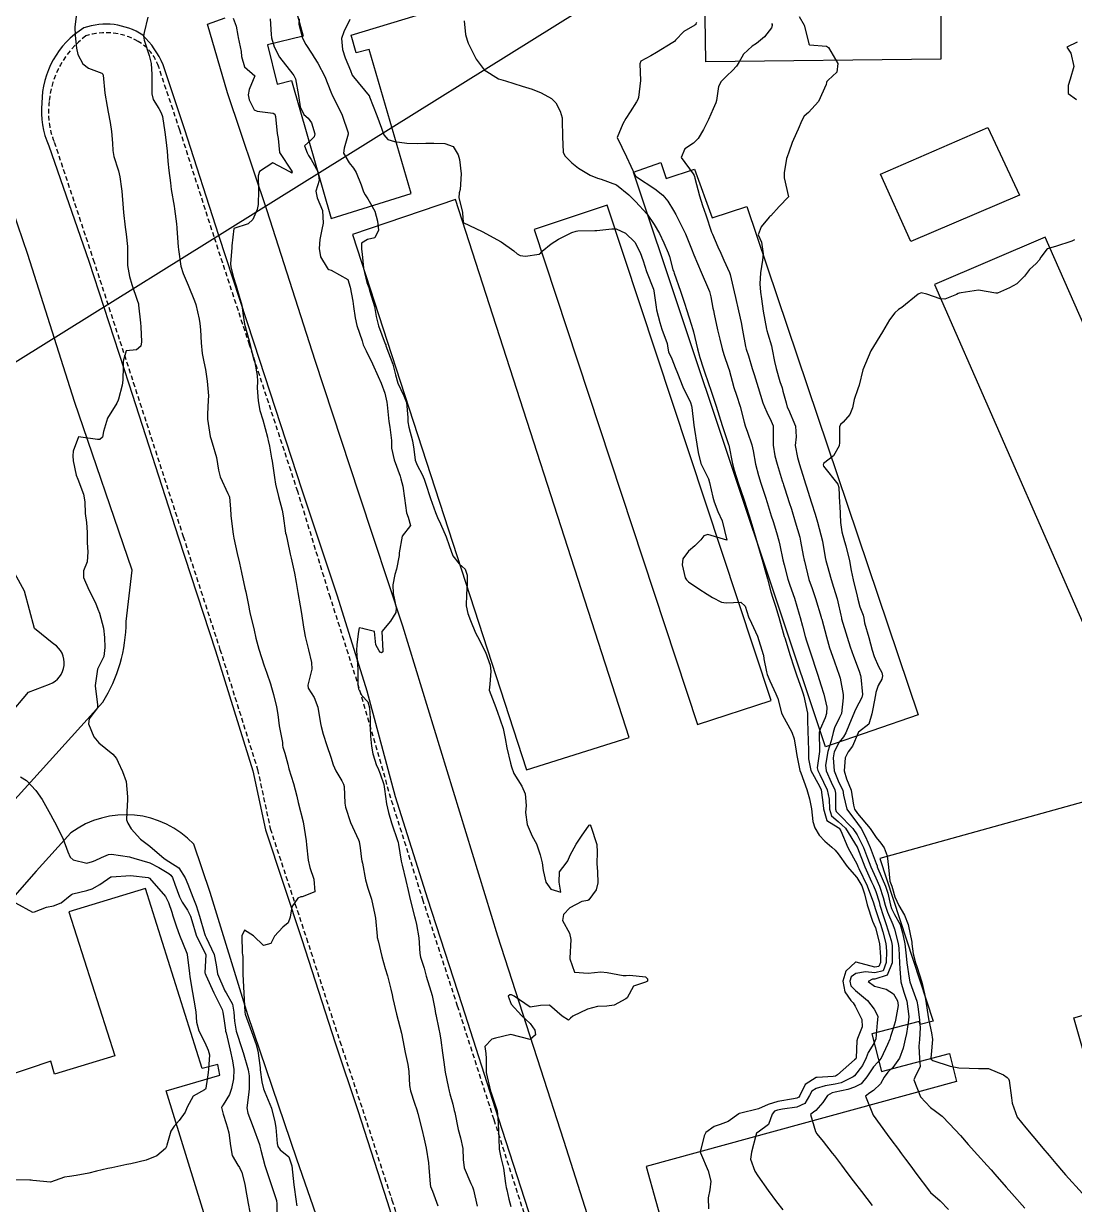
# Model space of a CAD drawing. Header units: metres. Extents: x 292545 to 299085, y 7450245 to 7463078.
# Drawn here: x 296858.9 to 296968.9, y 7452600.8 to 7452724.4 of the extents above; entities that cross this region are included whole.
import ezdxf

# ---------------------------------------------------------------- set-up
doc = ezdxf.new("R2010")
doc.units = ezdxf.units.M
doc.linetypes.add('CONTINUO', pattern=[0])
doc.linetypes.add('DASHED', pattern=[0.75, 0.5, -0.25])
for name, color, linetype in [('Canteiro', 45, 'DASHED'), ('Curvas de Nivel 1m', 11, 'Continuous'), ('Curvas de Nivel 5m', 15, 'Continuous'), ('Edificações', 30, 'Continuous'), ('TEXTO', 45, 'Continuous'), ('Vias Primárias', 230, 'Continuous')]:
    doc.layers.add(name, color=color, linetype=linetype)

msp = doc.modelspace()

# ---------------------------------------------------------------- linework, layer by layer
at = {"layer": 'Canteiro'}
msp.add_lwpolyline([(296912.43, 7452596.36), (296908.13, 7452609.71), (296904.32, 7452621.58), (296900.72, 7452632.62), (296897.34, 7452643.34), (296894.03, 7452654.86), (296891, 7452664.34), (296887.59, 7452675.44), (296882.54, 7452690.8), (296878.84, 7452702.08), (296875.25, 7452713.26), (296873.01, 7452719.94, 0.181468), (296870.88, 7452722.55, 0.21671), (296865.42, 7452723.11, 0.214616), (296861.58, 7452716.25, 0.134902), (296862.11, 7452712.01), (296866.19, 7452699.72), (296870.38, 7452686.86), (296875.6, 7452670.75), (296879.45, 7452658.92), (296883.39, 7452646.35), (296884.71, 7452640.17), (296888.5, 7452628.7), (296891.99, 7452617.91), (296894.35, 7452610.83), (296897.44, 7452601.3), (296900.98, 7452590)], format="xyb", dxfattribs=at)
at = {"layer": 'Curvas de Nivel 1m', "flags": 128}
for points, elevation in [([(296864.4, 7452725.17), (296864.26, 7452724.05), (296864.3, 7452723.17), (296864.45, 7452721.83), (296864.56, 7452721.17), (296865.09, 7452720.2), (296865.68, 7452719.75), (296867.08, 7452719.23), (296867.18, 7452719.13), (296867.21, 7452719), (296867.4, 7452717.13), (296867.64, 7452715.73), (296867.75, 7452715.13), (296867.95, 7452714.05), (296868.11, 7452713.12), (296868.21, 7452711.9), (296868.24, 7452711.12), (296868.34, 7452710.49), (296868.8, 7452709.11), (296868.84, 7452708.99), (296868.96, 7452708.36), (296869.15, 7452707.11), (296869.18, 7452706.87), (296869.32, 7452705.11), (296869.37, 7452704.65), (296869.52, 7452703.1), (296869.62, 7452702.37), (296869.76, 7452701.1), (296869.76, 7452700.19), (296869.77, 7452699.1), (296869.98, 7452697.95), (296870.23, 7452697.1), (296870.8, 7452695.45), (296870.91, 7452695.09), (296870.94, 7452694.94), (296871.14, 7452693.09), (296871.16, 7452692.69), (296871.24, 7452691.09), (296871.17, 7452690.65), (296870.73, 7452690.27), (296869.65, 7452690.18), (296869.32, 7452689.1), (296869.31, 7452688.51), (296869.28, 7452687.1), (296869.21, 7452686.59), (296868.82, 7452685.11), (296868.8, 7452684.99), (296868.67, 7452684.69), (296867.68, 7452683.12), (296867.25, 7452681.74), (296867.15, 7452681.13), (296866.87, 7452680.89), (296866.63, 7452680.87), (296864.63, 7452681.16), (296864.1, 7452679.68), (296864.06, 7452679.17), (296864.1, 7452678.67), (296864.4, 7452677.16), (296864.58, 7452676.74), (296865.18, 7452675.15), (296865.32, 7452674.38), (296865.36, 7452673.15), (296865.49, 7452672.19), (296865.56, 7452671.15), (296865.56, 7452670.09), (296865.61, 7452669.15), (296865.54, 7452668.09), (296865.17, 7452667.15), (296865.17, 7452666.44), (296865.73, 7452665.15), (296866.42, 7452663.79), (296866.68, 7452663.14), (296866.83, 7452662.71), (296867.25, 7452661.13), (296867.35, 7452660.16), (296867.41, 7452659.13), (296867.3, 7452658.18), (296866.76, 7452657.14), (296866.64, 7452656.84), (296866.39, 7452655.14), (296866.39, 7452655.07), (296866.65, 7452653.14), (296866.63, 7452652.8), (296866.29, 7452652.36), (296865.75, 7452651.67), (296865.7, 7452651.15), (296866.26, 7452649.76), (296866.76, 7452649.13), (296868.23, 7452647.96), (296868.62, 7452647.51), (296868.81, 7452647.11), (296869.26, 7452646.16), (296869.64, 7452645.1), (296869.78, 7452643.5), (296869.76, 7452643.1), (296869.74, 7452642.67), (296869.68, 7452641.1), (296869.79, 7452640.74), (296870.14, 7452640.16), (296871.14, 7452639.08), (296872.12, 7452638.34), (296873.61, 7452637.05), (296874.1, 7452636.74), (296875.14, 7452636.08), (296875.8, 7452635.02), (296876.07, 7452634.34), (296876.62, 7452633.01), (296876.95, 7452632.11), (296877.32, 7452631.01), (296877.84, 7452629.18), (296877.9, 7452629), (296878.01, 7452628.76), (296878.85, 7452626.99), (296879.05, 7452625.91), (296879.2, 7452624.99), (296879.94, 7452623.21), (296880.08, 7452622.98), (296880.75, 7452621.79), (296880.9, 7452620.97), (296880.96, 7452620.02), (296881.15, 7452618.96), (296881.77, 7452617.04), (296881.8, 7452616.95), (296881.81, 7452616.9), (296881.86, 7452616.75), (296882.4, 7452614.94), (296882.49, 7452614.29), (296882.49, 7452612.94), (296882.45, 7452612.31), (296882.27, 7452610.95), (296882.35, 7452610.38), (296882.93, 7452608.94), (296883.58, 7452607.1), (296883.63, 7452606.93), (296883.74, 7452606.52), (296884.15, 7452604.93), (296884.34, 7452604.3), (296884.8, 7452602.92), (296885.35, 7452601.24), (296885.41, 7452600.91), (296885.41, 7452599.16)], 702), ([(296871.9, 7452725.08), (296871.51, 7452723.46), (296871.46, 7452723.09), (296871.53, 7452722.68), (296872.05, 7452721.08), (296872.26, 7452720.24), (296872.33, 7452719.07), (296872.32, 7452718.32), (296872.33, 7452717.07), (296872.45, 7452716.47), (296873.04, 7452715.51), (296873.3, 7452715.06), (296873.42, 7452714.67), (296873.68, 7452713.05), (296873.79, 7452712.26), (296873.92, 7452711.05), (296874.01, 7452710.01), (296874.11, 7452709.05), (296874.26, 7452707.73), (296874.35, 7452707.05), (296874.67, 7452705.29), (296874.7, 7452705.04), (296874.9, 7452703.44), (296874.95, 7452703.04), (296874.95, 7452702.98), (296875.09, 7452701.04), (296875.12, 7452700.78), (296875.37, 7452699.03), (296875.61, 7452698.25), (296876.13, 7452697.03), (296876.8, 7452695.4), (296876.92, 7452695.02), (296877.26, 7452693.49), (296877.35, 7452693.01), (296877.41, 7452692.36), (296877.48, 7452691.01), (296877.59, 7452689.87), (296877.76, 7452689), (296877.92, 7452688.21), (296878.12, 7452687), (296878.24, 7452685.44), (296878.23, 7452685), (296878.13, 7452683.53), (296878.16, 7452683), (296878.44, 7452681.2), (296878.49, 7452681), (296878.63, 7452680.55), (296879.07, 7452678.99), (296879.29, 7452677.69), (296879.47, 7452676.99), (296880.28, 7452675.25), (296880.4, 7452674.97), (296880.43, 7452674.85), (296880.54, 7452673.62), (296880.59, 7452672.97), (296880.6, 7452672.9), (296880.83, 7452670.97), (296880.9, 7452670.58), (296881.25, 7452668.96), (296881.49, 7452667.94), (296881.7, 7452666.96), (296882.05, 7452665.34), (296882.14, 7452664.95), (296882.42, 7452663.55), (296882.54, 7452662.95), (296882.58, 7452662.78), (296883.02, 7452660.94), (296883.21, 7452660.11), (296883.51, 7452658.94), (296884.08, 7452657.2), (296884.17, 7452656.93), (296884.34, 7452656.43), (296884.73, 7452655.32), (296884.84, 7452654.92), (296885.04, 7452654.19), (296885.37, 7452652.91), (296885.49, 7452652.12), (296885.66, 7452650.91), (296885.98, 7452649.17), (296886, 7452648.9), (296886.03, 7452648.69), (296886.23, 7452648.07), (296886.54, 7452646.9), (296886.67, 7452646.44), (296887.15, 7452644.89), (296887.49, 7452643.58), (296887.64, 7452642.89), (296888.15, 7452640.88), (296888.47, 7452638.88), (296888.51, 7452638.48), (296888.67, 7452636.87), (296888.86, 7452636.11), (296889.28, 7452634.87), (296889.37, 7452633.56), (296888.06, 7452633.04), (296887.9, 7452633.04), (296887.58, 7452632.88), (296886.96, 7452631.97), (296886.78, 7452630.89), (296886.6, 7452630.32), (296886.02, 7452629.85), (296885.17, 7452628.91), (296884.77, 7452628.15), (296884, 7452627.93), (296882.96, 7452628.94), (296882.02, 7452629.55), (296881.72, 7452628.95), (296881.77, 7452627.17), (296881.82, 7452626.95), (296881.83, 7452626.8), (296881.84, 7452624.95), (296881.93, 7452622.95), (296882.04, 7452620.95), (296882.09, 7452620.77), (296882.75, 7452618.94), (296883.23, 7452617.58), (296883.41, 7452616.93), (296883.64, 7452615.14), (296883.66, 7452614.93), (296883.83, 7452613.69), (296884, 7452612.93), (296884.16, 7452612.59), (296884.84, 7452610.92), (296885.2, 7452609.5), (296885.29, 7452608.91), (296885.43, 7452607.23), (296885.5, 7452606.91), (296885.74, 7452606.56), (296886.67, 7452605.84), (296886.97, 7452604.89), (296887.04, 7452604.21), (296887.18, 7452602.89), (296887.42, 7452601.14), (296887.46, 7452600.88), (296887.49, 7452600.7)], 701), ([(296884.7, 7452724.92), (296884.8, 7452723.25), (296884.84, 7452722.92), (296885.11, 7452721.99), (296885.69, 7452720.91), (296887.08, 7452719.1), (296887.17, 7452718.98), (296887.22, 7452718.9), (296887.34, 7452718.63), (296887.68, 7452716.89), (296887.84, 7452715.69), (296888.24, 7452714.88), (296888.66, 7452714.51), (296889.02, 7452714.02), (296889.36, 7452712.87), (296889.3, 7452712.57), (296889, 7452712.23), (296888.28, 7452711.6), (296888.56, 7452710.88), (296888.72, 7452710.61), (296888.98, 7452710.2), (296889.71, 7452708.86), (296889.84, 7452707.98), (296889.47, 7452706.86), (296889.62, 7452706.17), (296890.16, 7452704.86), (296890.25, 7452703.51), (296890.12, 7452702.86), (296889.91, 7452701.82), (296889.82, 7452700.86), (296889.98, 7452699.99), (296890.67, 7452698.85), (296890.75, 7452698.76), (296890.84, 7452698.69), (296891.1, 7452698.59), (296892.82, 7452697.62), (296893.08, 7452696.83), (296893.34, 7452695.36), (296893.43, 7452694.82), (296893.59, 7452693.63), (296893.78, 7452692.81), (296894.34, 7452691.22), (296894.45, 7452690.8), (296894.52, 7452690.58), (296894.74, 7452690.17), (296895.42, 7452688.79), (296896.01, 7452687.48), (296896.31, 7452686.78), (296896.69, 7452685.72), (296896.91, 7452684.78), (296896.94, 7452684.51), (296897.12, 7452682.78), (296897.24, 7452682.18), (296897.38, 7452680.77), (296897.41, 7452679.97), (296897.69, 7452678.77), (296898.31, 7452677.04), (296898.39, 7452676.76), (296898.57, 7452676.01), (296898.76, 7452674.76), (296898.98, 7452673.2), (296899.13, 7452672.75), (296899.37, 7452671.9), (296898.5, 7452670.76), (296898.21, 7452669.04), (296898.19, 7452668.76), (296897.92, 7452667.32), (296897.75, 7452666.77), (296897.52, 7452665.69), (296897.58, 7452664.77), (296897.9, 7452663.28), (296897.86, 7452662.77), (296897.29, 7452661.88), (296896.39, 7452660.78), (296896.5, 7452658.78), (296896.48, 7452658.66), (296896.36, 7452658.56), (296896.21, 7452658.63), (296896.1, 7452658.78), (296895.77, 7452659.39), (296895.62, 7452660.79), (296894.63, 7452661.04), (296894.4, 7452661.11), (296894.02, 7452661.19), (296893.96, 7452660.81), (296893.76, 7452659.43), (296893.75, 7452658.82), (296893.84, 7452657.33), (296893.86, 7452656.81), (296893.88, 7452655.26), (296893.94, 7452654.81), (296894.31, 7452654.09), (296894.93, 7452653.43), (296895.09, 7452652.8), (296895.17, 7452651.69), (296895.17, 7452650.8), (296895.2, 7452649.86), (296895.3, 7452648.79), (296895.44, 7452648), (296895.84, 7452646.79), (296895.95, 7452646.52), (296896.21, 7452645.9), (296896.58, 7452644.78), (296896.68, 7452644.29), (296896.89, 7452642.77), (296897.09, 7452641.85), (296897.4, 7452640.77), (296898.06, 7452638.83), (296898.08, 7452638.76), (296898.08, 7452638.72), (296898.12, 7452638.51), (296898.41, 7452636.76), (296898.51, 7452636.35), (296898.9, 7452634.75), (296899.14, 7452633.68), (296899.35, 7452632.75), (296899.82, 7452630.96), (296899.88, 7452630.74), (296900.02, 7452630.12), (296900.26, 7452628.74), (296900.37, 7452627.11), (296900.44, 7452626.73), (296900.81, 7452625.57), (296901.02, 7452624.72), (296901.51, 7452623.15), (296901.64, 7452622.72), (296901.92, 7452621.3), (296902.01, 7452620.82), (296902.03, 7452620.72), (296902.35, 7452619.17), (296902.45, 7452618.71), (296902.56, 7452618.03), (296902.74, 7452616.71), (296902.88, 7452615.73), (296903.03, 7452614.7), (296903.31, 7452613.2), (296903.43, 7452612.7), (296903.51, 7452612.4), (296903.8, 7452611.35), (296903.97, 7452610.69), (296904.02, 7452610.46), (296904.39, 7452608.68), (296904.61, 7452607.83), (296904.85, 7452606.68), (296904.88, 7452605.53), (296904.99, 7452604.68), (296905.7, 7452603.04), (296905.88, 7452602.67), (296905.98, 7452602.38), (296906.36, 7452600.66)], 699), ([(296887.73, 7452724.89), (296887.7, 7452724.34), (296888.1, 7452722.89), (296888.45, 7452722.21), (296889.11, 7452721.2), (296889.32, 7452720.87), (296889.69, 7452720.27), (296890.43, 7452718.86), (296891.06, 7452717.27), (296891.23, 7452716.85), (296891.43, 7452716.46), (296892.25, 7452714.84), (296892.87, 7452712.98), (296892.87, 7452712.83), (296892.44, 7452711.38), (296892.37, 7452710.84), (296892.97, 7452709.83), (296893.42, 7452709.28), (296893.69, 7452708.82), (296894.24, 7452707.52), (296894.48, 7452706.81), (296894.63, 7452706.5), (296894.93, 7452706.06), (296895.64, 7452704.79), (296895.94, 7452703.75), (296896.03, 7452702.79), (296895.67, 7452702), (296894.88, 7452701.81), (296894.26, 7452701.42), (296894.25, 7452700.81), (296894.33, 7452700.28), (296894.48, 7452698.81), (296894.82, 7452697.3), (296895.01, 7452696.8), (296895.11, 7452696.49), (296895.62, 7452694.79), (296895.8, 7452693.77), (296896.03, 7452692.79), (296896.74, 7452690.89), (296896.79, 7452690.78), (296896.82, 7452690.7), (296897.55, 7452688.77), (296897.81, 7452687.67), (296898.05, 7452686.77), (296898.68, 7452685.45), (296898.98, 7452684.76), (296899.09, 7452683.19), (296899.1, 7452682.75), (296899.22, 7452682.18), (296899.61, 7452680.75), (296899.73, 7452679.86), (296899.88, 7452678.74), (296900.07, 7452678.21), (296900.59, 7452677.23), (296900.83, 7452676.73), (296900.97, 7452676.33), (296901.49, 7452674.72), (296902.01, 7452673.24), (296902.22, 7452672.71), (296902.52, 7452672.07), (296903.13, 7452670.7), (296903.42, 7452669.78), (296903.83, 7452668.7), (296904.47, 7452667.88), (296905.1, 7452667.31), (296905.3, 7452666.68), (296905.3, 7452665.83), (296905.26, 7452664.68), (296905.22, 7452663.47), (296905.37, 7452662.68), (296905.68, 7452661.95), (296906.19, 7452660.66), (296906.39, 7452660.28), (296907.25, 7452658.65), (296907.71, 7452657.29), (296907.8, 7452656.65), (296907.67, 7452655.3), (296907.61, 7452654.65), (296908.3, 7452652.86), (296908.4, 7452652.64), (296908.46, 7452652.47), (296909.08, 7452650.63), (296909.29, 7452649.6), (296909.47, 7452648.63), (296909.84, 7452647.01), (296909.94, 7452646.62), (296910.21, 7452645.94), (296911.05, 7452644.61), (296911.4, 7452643.82), (296911.48, 7452642.6), (296911.43, 7452641.86), (296911.6, 7452640.6), (296912.13, 7452639.39), (296912.57, 7452638.59), (296912.97, 7452637.44), (296913.16, 7452636.58), (296913.28, 7452635.77), (296913.56, 7452634.58), (296914.07, 7452633.83), (296915.12, 7452633.51), (296914.94, 7452634.56), (296914.99, 7452635.66), (296915.67, 7452636.55), (296915.86, 7452636.8), (296916.11, 7452637.4), (296916.71, 7452638.54), (296917.29, 7452639.37), (296918.09, 7452640.52), (296918.15, 7452640.55), (296918.2, 7452640.52), (296918.26, 7452640.41), (296918.9, 7452638.51), (296918.92, 7452637.71), (296918.89, 7452636.51), (296918.94, 7452635.66), (296918.99, 7452634.51), (296918.82, 7452633.76), (296918.06, 7452632.71), (296917.94, 7452632.64), (296917.31, 7452632.53), (296916.05, 7452631.88), (296915.41, 7452631.19), (296915.28, 7452630.56), (296916.01, 7452629.22), (296916.16, 7452628.55), (296916.06, 7452626.63), (296916.06, 7452626.55), (296916.56, 7452625.14), (296917.97, 7452625.04), (296919.29, 7452625.19), (296919.97, 7452625.12), (296921.63, 7452624.81), (296921.97, 7452624.8), (296922.32, 7452624.83), (296923.96, 7452624.65), (296924.2, 7452624.45), (296924.18, 7452624.22), (296923.96, 7452624.11), (296922.72, 7452623.7), (296922.05, 7452622.48), (296921.93, 7452622.35), (296920.71, 7452621.71), (296919.92, 7452621.58), (296918.95, 7452621.54), (296917.92, 7452621.29), (296916.38, 7452620.55), (296916.14, 7452620.32), (296915.91, 7452620.14), (296915.25, 7452620.56), (296913.92, 7452621.7), (296913, 7452621.66), (296911.92, 7452621.49), (296910.24, 7452622.62), (296909.94, 7452622.78), (296909.79, 7452622.77), (296909.62, 7452622.62), (296909.92, 7452621.79), (296911.01, 7452620.61), (296911.9, 7452619.77), (296912.4, 7452619.09), (296912.46, 7452618.59), (296911.89, 7452618.1), (296909.89, 7452618.62), (296908.28, 7452618.24), (296907.89, 7452618.14), (296907.16, 7452617.37), (296907.26, 7452616.65), (296907.31, 7452616.1), (296907.32, 7452614.65), (296907.75, 7452612.7), (296907.77, 7452612.64), (296907.78, 7452612.61), (296907.81, 7452612.52), (296908.45, 7452610.63), (296908.54, 7452609.87), (296908.6, 7452608.63), (296908.63, 7452607.76), (296908.68, 7452606.64), (296908.85, 7452605.75), (296909.1, 7452604.63), (296909.31, 7452603.02), (296909.39, 7452602.62), (296909.45, 7452602.38), (296909.68, 7452601.4), (296909.89, 7452600.62)], 698), ([(296893.05, 7452724.83), (296892.41, 7452723.56), (296892.18, 7452722.84), (296892.27, 7452721.68), (296892.56, 7452720.84), (296893.09, 7452719.5), (296893.28, 7452719.02), (296893.41, 7452718.83), (296895.05, 7452716.84), (296895.08, 7452716.8), (296895.11, 7452716.74), (296895.85, 7452714.79), (296896.34, 7452713.47), (296896.61, 7452712.78), (296897.01, 7452712.29), (296897.7, 7452712.08), (296898.99, 7452711.88), (296900.11, 7452711.86), (296900.99, 7452711.91), (296901.81, 7452711.91), (296902.99, 7452711.86), (296903.84, 7452711.54), (296904.36, 7452710.69), (296904.5, 7452710.2), (296904.69, 7452708.68), (296904.57, 7452707.05), (296904.49, 7452706.69), (296904.43, 7452706.19), (296904.82, 7452704.68), (296904.84, 7452704.61), (296904.9, 7452703.61), (296906.89, 7452702.66), (296908.88, 7452701.57), (296910.21, 7452700.62), (296910.56, 7452700.32), (296910.86, 7452700.15), (296911.41, 7452700.06), (296912.86, 7452700.27), (296913.02, 7452700.43), (296913.16, 7452700.59), (296914.09, 7452701.36), (296914.88, 7452701.86), (296916.26, 7452702.55), (296916.73, 7452702.7), (296916.89, 7452702.72), (296918.67, 7452702.74), (296918.89, 7452702.75), (296920.45, 7452702.94), (296920.89, 7452702.93), (296921.9, 7452702.48), (296922.87, 7452701.52), (296923.41, 7452700.46), (296923.72, 7452699.6), (296924.07, 7452698.46), (296924.82, 7452696.62), (296924.85, 7452696.45), (296925.08, 7452694.73), (296925.14, 7452694.44), (296925.46, 7452693.12), (296925.7, 7452692.44), (296926.24, 7452690.94), (296926.32, 7452690.43), (296926.38, 7452690.07), (296926.73, 7452689.32), (296927.09, 7452688.42), (296927.31, 7452687.82), (296927.89, 7452686.41), (296928.68, 7452684.76), (296928.8, 7452684.4), (296928.84, 7452684.23), (296929.04, 7452682.4), (296929.1, 7452681.94), (296929.33, 7452680.39), (296929.48, 7452679.52), (296929.78, 7452678.39), (296930.58, 7452676.76), (296930.69, 7452676.38), (296931.03, 7452674.85), (296931.16, 7452674.37), (296931.53, 7452673.35), (296931.99, 7452672.36), (296932.5, 7452670.35), (296930.51, 7452670.93), (296930.09, 7452670.8), (296929.76, 7452670.39), (296929.13, 7452669.76), (296928.49, 7452669.21), (296927.87, 7452668.41), (296927.82, 7452667.76), (296928.14, 7452666.4), (296928.25, 7452666.19), (296928.46, 7452666), (296929.57, 7452665.27), (296930.44, 7452664.72), (296931, 7452664.37), (296931.93, 7452663.86), (296932.43, 7452663.81), (296933.95, 7452663.86), (296934.42, 7452663.45), (296934.77, 7452662.33), (296935.07, 7452661.66), (296935.7, 7452660.32), (296936.29, 7452658.38), (296936.31, 7452658.31), (296936.36, 7452657.95), (296936.62, 7452656.58), (296936.71, 7452656.3), (296936.99, 7452655.64), (296937.62, 7452654.29), (296937.81, 7452653.79), (296938.22, 7452652.28), (296938.29, 7452652.12), (296939.3, 7452650.27), (296939.53, 7452649.55), (296939.73, 7452648.27), (296939.81, 7452647.83), (296940.14, 7452646.26), (296940.22, 7452645.99), (296940.85, 7452644.25), (296941.15, 7452643.28), (296941.34, 7452642.25), (296941.48, 7452640.93), (296941.68, 7452640.24), (296942.14, 7452639.49), (296942.75, 7452638.85), (296943.46, 7452638.22), (296943.81, 7452637.91), (296944.12, 7452637.52), (296945.08, 7452636.2), (296946.09, 7452635.06), (296946.63, 7452634.18), (296946.89, 7452633.35), (296947.16, 7452632.18), (296947.74, 7452630.47), (296947.87, 7452630.17), (296948.03, 7452629.78), (296948.47, 7452628.16), (296948.57, 7452626.75), (296948.56, 7452626.16), (296948.4, 7452625.74), (296947.98, 7452625.66), (296946.03, 7452626.19), (296945.98, 7452626.2), (296945.96, 7452626.19), (296944.93, 7452625.25), (296944.61, 7452624.21), (296944.82, 7452623.08), (296945.47, 7452622.2), (296945.69, 7452621.95), (296945.93, 7452621.6), (296946.61, 7452620.18), (296946.66, 7452619.42), (296946.15, 7452618.19), (296946.09, 7452617.98), (296946.01, 7452616.19), (296945.97, 7452616.08), (296945.86, 7452615.96), (296944.05, 7452614.42), (296943.84, 7452614.26), (296943.82, 7452614.25), (296943.6, 7452614.22), (296941.95, 7452614.13), (296941.84, 7452614.11), (296940.68, 7452613.41), (296940.12, 7452612.26), (296940.01, 7452612.06), (296939.81, 7452611.97), (296939.45, 7452611.91), (296937.81, 7452611.63), (296936.8, 7452611.31), (296935.8, 7452610.84), (296933.81, 7452610.36), (296933.79, 7452610.36), (296933.77, 7452610.36), (296933.74, 7452610.34), (296932.61, 7452609.52), (296931.78, 7452609.2), (296931.15, 7452608.99), (296930.29, 7452608.37), (296930.11, 7452608.03), (296929.75, 7452606.6), (296929.7, 7452606.38), (296929.7, 7452606.34), (296929.74, 7452606.25), (296930.53, 7452604.37), (296930.81, 7452603.27), (296930.7, 7452602.37), (296930.52, 7452601.53), (296930.56, 7452600.37)], 697), ([(296904.99, 7452724.68), (296905.13, 7452723.26), (296905.3, 7452722.68), (296905.42, 7452722.37), (296906.25, 7452720.67), (296907.09, 7452719.58), (296908.6, 7452718.64), (296909.08, 7452718.48), (296909.31, 7452718.41), (296911.07, 7452717.86), (296912.13, 7452717.54), (296913.06, 7452717.18), (296914.15, 7452716.57), (296914.6, 7452716.12), (296915.04, 7452715.26), (296915.27, 7452714.56), (296915.27, 7452714.32), (296915.29, 7452712.56), (296915.37, 7452710.95), (296915.53, 7452710.56), (296916.25, 7452709.83), (296916.97, 7452709.28), (296918.19, 7452708.53), (296918.96, 7452708.23), (296919.33, 7452708.14), (296920.95, 7452707.52), (296922.24, 7452706.48), (296922.93, 7452705.8), (296924.14, 7452704.46), (296924.9, 7452703.37), (296925.43, 7452702.44), (296925.91, 7452701.47), (296926.34, 7452700.43), (296926.47, 7452700.04), (296926.85, 7452698.69), (296926.93, 7452698.42), (296926.98, 7452698.28), (296927.64, 7452696.41), (296928.05, 7452695.16), (296928.3, 7452694.4), (296928.77, 7452692.96), (296928.94, 7452692.4), (296929, 7452692.16), (296929.41, 7452690.39), (296929.66, 7452689.46), (296930.01, 7452688.39), (296930.69, 7452686.44), (296930.72, 7452686.38), (296931.2, 7452684.9), (296931.37, 7452684.37), (296931.68, 7452683.38), (296931.99, 7452682.36), (296932.62, 7452680.48), (296932.67, 7452680.35), (296932.68, 7452680.29), (296933.09, 7452678.35), (296933.27, 7452677.67), (296933.67, 7452676.34), (296934.25, 7452674.64), (296934.36, 7452674.33), (296934.55, 7452673.76), (296934.99, 7452672.33), (296935.19, 7452671.65), (296935.58, 7452670.32), (296936.04, 7452668.76), (296936.17, 7452668.31), (296936.47, 7452667.28), (296936.73, 7452666.31), (296937.09, 7452664.95), (296937.29, 7452664.3), (296937.57, 7452663.44), (296937.93, 7452662.29), (296938.39, 7452660.67), (296938.5, 7452660.28), (296938.54, 7452660.12), (296939.13, 7452658.27), (296939.51, 7452657.11), (296939.79, 7452656.27), (296940.32, 7452654.7), (296940.47, 7452654.26), (296940.54, 7452654.03), (296940.93, 7452652.25), (296940.94, 7452651.6), (296940.96, 7452650.25), (296941, 7452649.5), (296941.03, 7452648.25), (296941.02, 7452647.47), (296941.29, 7452646.25), (296942.2, 7452644.6), (296942.35, 7452644.24), (296942.58, 7452642.64), (296942.6, 7452642.23), (296942.95, 7452641.01), (296944.14, 7452640.29), (296944.25, 7452640.21), (296944.4, 7452639.94), (296945.15, 7452638.2), (296946.11, 7452636.41), (296946.21, 7452636.19), (296946.31, 7452635.98), (296947.18, 7452634.18), (296947.83, 7452632.4), (296947.9, 7452632.17), (296948.05, 7452631.7), (296948.43, 7452630.56), (296948.56, 7452630.16), (296948.82, 7452629.36), (296949.11, 7452628.15), (296949.18, 7452627.34), (296949.16, 7452626.15), (296948.84, 7452625.29), (296947.97, 7452625.07), (296946.98, 7452625.17), (296945.97, 7452625.02), (296945.5, 7452624.65), (296945.36, 7452624.2), (296945.47, 7452623.72), (296945.94, 7452623.23), (296947.2, 7452622.18), (296947.92, 7452621.26), (296948.29, 7452620.54), (296948.26, 7452620.16), (296948.22, 7452619.86), (296948.08, 7452618.17), (296947.88, 7452617.67), (296947.29, 7452616.75), (296947.08, 7452616.18), (296946.67, 7452615.37), (296945.84, 7452614.3), (296945.7, 7452614.19), (296944.46, 7452613.58), (296943.83, 7452613.43), (296942.79, 7452613.27), (296941.82, 7452612.98), (296941.38, 7452612.69), (296941.15, 7452612.25), (296940.66, 7452611.4), (296939.8, 7452611.03), (296938.32, 7452610.8), (296937.8, 7452610.72), (296937.48, 7452610.61), (296937.23, 7452610.3), (296936.86, 7452609.21), (296935.76, 7452608.41), (296935.69, 7452608.38), (296935.59, 7452608.31), (296935.51, 7452608.06), (296935.06, 7452606.32), (296934.98, 7452605.57), (296935.42, 7452604.31), (296935.72, 7452603.85), (296936.82, 7452602.3), (296937.68, 7452601.13), (296938.33, 7452600.28)], 696), ([(296937.15, 7452724.42), (296937.23, 7452724.3), (296937.24, 7452724.21), (296937.15, 7452723.95), (296936.43, 7452723.02), (296935.58, 7452722.32), (296935.12, 7452722.03), (296934.23, 7452721.22), (296933.74, 7452720.34), (296933.5, 7452719.94), (296933.09, 7452719.49), (296932.49, 7452718.94), (296931.88, 7452718.36), (296931.62, 7452717.82), (296931.39, 7452716.37), (296931.32, 7452716.1), (296931.04, 7452715.48), (296930.56, 7452714.38), (296930.06, 7452713.34), (296929.49, 7452712.39), (296929, 7452711.91), (296928.09, 7452711.31), (296927.72, 7452710.41), (296928.97, 7452708.68), (296929.08, 7452708.52), (296929.11, 7452708.4), (296929.14, 7452708.22), (296929.62, 7452706.39), (296929.93, 7452705.38), (296930.28, 7452704.39), (296930.89, 7452702.6), (296930.97, 7452702.38), (296931.56, 7452701.06), (296931.86, 7452700.37), (296932.16, 7452699.67), (296932.77, 7452698.35), (296932.84, 7452698.14), (296933.27, 7452696.35), (296933.4, 7452695.75), (296933.7, 7452694.34), (296933.97, 7452693.14), (296934.13, 7452692.34), (296934.45, 7452690.63), (296934.52, 7452690.33), (296934.74, 7452689.65), (296935.15, 7452688.33), (296935.34, 7452687.69), (296935.75, 7452686.32), (296936.26, 7452684.73), (296936.42, 7452684.31), (296936.67, 7452683.74), (296937.14, 7452682.79), (296937.33, 7452682.3), (296937.33, 7452681.61), (296937.33, 7452680.3), (296937.5, 7452679.19), (296937.74, 7452678.29), (296938.29, 7452676.57), (296938.39, 7452676.28), (296938.43, 7452676.14), (296938.57, 7452675.71), (296939.02, 7452674.28), (296939.24, 7452673.58), (296939.64, 7452672.27), (296940.11, 7452670.66), (296940.21, 7452670.26), (296940.49, 7452668.75), (296940.58, 7452668.26), (296940.6, 7452668.14), (296941.08, 7452666.25), (296941.4, 7452665.29), (296941.77, 7452664.25), (296942.35, 7452662.3), (296942.37, 7452662.24), (296942.41, 7452662.08), (296942.9, 7452660.23), (296943.24, 7452659.1), (296943.54, 7452658.22), (296943.75, 7452657.62), (296944.24, 7452656.21), (296944.34, 7452655.9), (296944.67, 7452654.21), (296944.66, 7452653.86), (296944.47, 7452652.21), (296944.43, 7452652.07), (296944.29, 7452651.78), (296943.76, 7452650.73), (296943.6, 7452650.22), (296943.39, 7452649.36), (296943.06, 7452648.23), (296942.8, 7452646.8), (296942.87, 7452646.23), (296943.39, 7452645.03), (296943.79, 7452644.22), (296943.86, 7452643.88), (296943.86, 7452642.21), (296943.93, 7452641.97), (296944.17, 7452641.73), (296945.66, 7452640.19), (296946.14, 7452639.52), (296946.79, 7452638.18), (296947.2, 7452637.09), (296947.55, 7452636.18), (296948.09, 7452635.01), (296948.46, 7452634.16), (296948.86, 7452632.96), (296949.07, 7452632.15), (296949.31, 7452631.41), (296949.84, 7452630.14), (296950.03, 7452629.64), (296950.41, 7452628.14), (296950.48, 7452627.65), (296950.57, 7452626.13), (296950.6, 7452625.51), (296950.68, 7452624.13), (296951, 7452623.07), (296951.32, 7452622.13), (296951.52, 7452620.52), (296951.51, 7452620.12), (296951.29, 7452618.72), (296951.16, 7452618.13), (296950.94, 7452617.2), (296950.57, 7452616.14), (296949.85, 7452615.18), (296949.33, 7452614.67), (296948.95, 7452614.16), (296948.55, 7452613.45), (296947.82, 7452612.75), (296947.46, 7452612.53), (296947.01, 7452612.18), (296947.79, 7452610.17), (296949.28, 7452608.15), (296949.76, 7452607.51), (296950.33, 7452606.73), (296950.78, 7452606.13), (296951.19, 7452605.58), (296951.73, 7452604.84), (296952.27, 7452604.11), (296953.69, 7452602.22), (296953.81, 7452602.1), (296954.82, 7452601.22), (296955.68, 7452600.3)], 694), ([(296940.05, 7452725.16), (296940.58, 7452724.26), (296941.05, 7452722.33), (296941.08, 7452722.26), (296941.12, 7452722.17), (296942.92, 7452722.03), (296943.12, 7452721.92), (296944.1, 7452720.22), (296944, 7452719.31), (296943.08, 7452718.49), (296942.94, 7452718.36), (296942.92, 7452718.23), (296942.88, 7452718.04), (296942.08, 7452716.24), (296941.04, 7452715.11), (296940.59, 7452714.71), (296940.33, 7452714.27), (296939.94, 7452713.35), (296939.47, 7452712.28), (296939.33, 7452711.95), (296938.99, 7452710.95), (296938.8, 7452710.47), (296938.73, 7452710.28), (296938.47, 7452708.78), (296938.47, 7452708.28), (296938.93, 7452706.28), (296937.95, 7452705.27), (296937.08, 7452704.3), (296936.99, 7452704.22), (296936.91, 7452704.14), (296936.07, 7452703.14), (296935.77, 7452702.32), (296936.1, 7452701.53), (296936.29, 7452700.31), (296936.21, 7452699.66), (296936.02, 7452698.31), (296935.95, 7452697.19), (296936.02, 7452696.31), (296936.11, 7452695.62), (296936.3, 7452694.31), (296936.63, 7452692.44), (296936.66, 7452692.31), (296936.76, 7452691.95), (296937.15, 7452690.7), (296937.23, 7452690.3), (296937.47, 7452689.04), (296937.64, 7452688.3), (296938.04, 7452686.96), (296938.26, 7452686.29), (296938.36, 7452685.95), (296938.68, 7452684.71), (296938.81, 7452684.28), (296938.93, 7452684.02), (296939.67, 7452682.27), (296939.73, 7452681.18), (296939.65, 7452680.27), (296939.87, 7452679.01), (296940.09, 7452678.27), (296940.58, 7452676.69), (296940.71, 7452676.26), (296940.78, 7452676.04), (296941.36, 7452674.25), (296941.73, 7452673.06), (296941.96, 7452672.25), (296942.5, 7452670.24), (296942.78, 7452668.53), (296942.84, 7452668.23), (296942.98, 7452667.73), (296943.41, 7452666.23), (296943.65, 7452665.43), (296944.03, 7452664.22), (296944.11, 7452663.9), (296944.42, 7452662.49), (296944.48, 7452662.21), (296944.5, 7452662.12), (296945.08, 7452660.2), (296945.4, 7452659.18), (296945.74, 7452658.2), (296946.35, 7452656.65), (296946.49, 7452656.19), (296946.52, 7452656.01), (296946.67, 7452654.19), (296946.62, 7452653.88), (296946.3, 7452653.3), (296945.91, 7452652.58), (296945.76, 7452652.2), (296945.33, 7452651.14), (296944.94, 7452650.2), (296944.69, 7452649.77), (296944.25, 7452649.23), (296943.73, 7452648.22), (296943.6, 7452647.59), (296943.73, 7452646.22), (296944.2, 7452645.01), (296944.61, 7452644.21), (296944.71, 7452643.68), (296945.06, 7452642.2), (296946.15, 7452640.7), (296946.55, 7452640.19), (296947, 7452639.31), (296947.48, 7452638.18), (296948.11, 7452636.52), (296948.21, 7452636.27), (296948.22, 7452636.17), (296948.28, 7452635.99), (296949.09, 7452634.15), (296949.33, 7452633.42), (296949.62, 7452632.15), (296949.72, 7452631.82), (296950.04, 7452631.19), (296950.62, 7452630.13), (296950.88, 7452629.27), (296951.1, 7452628.13), (296951.25, 7452626.87), (296951.33, 7452626.13), (296951.56, 7452624.52), (296951.64, 7452624.12), (296951.94, 7452623.28), (296952.38, 7452622.12), (296952.49, 7452621.56), (296952.64, 7452620.11), (296952.7, 7452619.32), (296952.64, 7452618.11), (296952.57, 7452617.42), (296952.64, 7452616.11), (296952.7, 7452615.26), (296952.15, 7452614.12), (296952.07, 7452613.88), (296952.75, 7452612.11), (296953.8, 7452610.99), (296954.33, 7452610.62), (296955.01, 7452610.08), (296955.78, 7452609.29), (296956.92, 7452608.06), (296957.75, 7452607.12), (296958.72, 7452606.04), (296959.73, 7452604.91), (296960.15, 7452604.45), (296960.53, 7452604.02), (296961.7, 7452602.66), (296962.3, 7452601.99), (296963.68, 7452600.46)], 693), ([(296969.13, 7452722.45), (296968.08, 7452721.94), (296968.48, 7452721.3), (296968.81, 7452719.92), (296968.43, 7452718.58), (296968.19, 7452717.93), (296968.21, 7452717.08), (296969.06, 7452716.48)], 692), ([(296968.88, 7452701.78), (296968.59, 7452701.64), (296966.87, 7452701.07), (296966, 7452700.83), (296965.33, 7452699.97), (296965.17, 7452699.65), (296964.85, 7452699.32), (296964.15, 7452698.67), (296963.65, 7452697.99), (296962.82, 7452697.18), (296962.07, 7452696.75), (296960.81, 7452696.2), (296960.63, 7452696.2), (296958.82, 7452696.52), (296957, 7452696.25), (296956.81, 7452696.21), (296956.71, 7452696.18), (296956.53, 7452696.07), (296955.31, 7452695.58), (296954.81, 7452695.59), (296953.41, 7452696.1), (296952.81, 7452696.25), (296952.52, 7452696.11), (296950.8, 7452694.71), (296950.46, 7452694.48), (296950.06, 7452694.15), (296949.51, 7452693.42), (296948.76, 7452692.16), (296947.54, 7452690.18), (296946.72, 7452688.19), (296946.33, 7452686.56), (296946.2, 7452686.19), (296945.81, 7452685.07), (296945.62, 7452684.2), (296945.35, 7452683.51), (296944.65, 7452682.7), (296944.39, 7452682.47), (296944.29, 7452682.21), (296944.27, 7452680.57), (296944.23, 7452680.21), (296943.64, 7452679.19), (296942.6, 7452678.39), (296942.58, 7452678.23), (296942.6, 7452678.11), (296944.1, 7452676.22), (296944.22, 7452675.86), (296944.29, 7452674.21), (296944.3, 7452673.96), (296944.37, 7452672.21), (296944.52, 7452671.21), (296944.81, 7452670.21), (296944.94, 7452669.76), (296945.31, 7452668.2), (296945.49, 7452667.18), (296945.71, 7452666.2), (296946.13, 7452664.5), (296946.21, 7452664.19), (296946.42, 7452663.39), (296946.75, 7452662.52), (296946.81, 7452662.18), (296946.89, 7452661.7), (296947.33, 7452660.18), (296947.71, 7452658.83), (296947.92, 7452658.17), (296948.35, 7452657.15), (296948.69, 7452656.51), (296948.77, 7452656.16), (296948.7, 7452655.8), (296948.33, 7452655.13), (296948.08, 7452654.41), (296948.03, 7452654.17), (296947.77, 7452652.71), (296947.67, 7452652.18), (296947.35, 7452651.11), (296946.26, 7452650.26), (296946.24, 7452650.22), (296946.22, 7452650.19), (296945.65, 7452648.8), (296945.2, 7452648.2), (296944.88, 7452647.56), (296944.77, 7452646.2), (296945.02, 7452645.39), (296945.49, 7452644.2), (296945.74, 7452642.63), (296945.84, 7452642.19), (296946.17, 7452641.75), (296947.47, 7452640.18), (296948.13, 7452639.24), (296948.61, 7452638.65), (296948.94, 7452638.16), (296949.28, 7452637.32), (296949.42, 7452636.15), (296949.56, 7452634.67), (296949.74, 7452634.14), (296949.82, 7452633.89), (296950.06, 7452633.04), (296950.5, 7452632.14), (296951.07, 7452631.1), (296951.47, 7452630.13), (296951.83, 7452628.3), (296951.84, 7452628.12), (296951.99, 7452627.08), (296952.22, 7452626.12), (296952.36, 7452625.73), (296952.9, 7452624.11), (296953.16, 7452622.88), (296953.31, 7452622.11), (296953.56, 7452620.46), (296953.61, 7452620.1), (296953.89, 7452618.81), (296954.01, 7452618.1), (296953.87, 7452616.54), (296953.82, 7452616.15), (296953.82, 7452616.1), (296953.86, 7452616.03), (296954.04, 7452615.92), (296955.85, 7452615.31), (296956.77, 7452615.14), (296957.85, 7452615.09), (296958.82, 7452615.07), (296959.85, 7452615.07), (296961.44, 7452614.4), (296961.83, 7452614.14), (296961.96, 7452614), (296962.02, 7452613.81), (296962.27, 7452612), (296962.36, 7452611.44), (296962.88, 7452609.99), (296963.78, 7452608.85), (296964.49, 7452607.97), (296965.75, 7452606.5), (296966, 7452606.21), (296966.21, 7452605.95), (296966.9, 7452605.11), (296967.72, 7452604.18), (296967.94, 7452603.93), (296969.69, 7452601.99)], 692), ([(296858.58, 7452645.6), (296859.21, 7452645.22), (296860.19, 7452644.16), (296860.86, 7452643.2), (296861.72, 7452641.64), (296861.96, 7452641.19), (296862.15, 7452640.87), (296863.01, 7452639.18), (296863.54, 7452637.75), (296863.78, 7452637.17), (296864.1, 7452636.9), (296865.51, 7452636.56), (296866.1, 7452636.73), (296866.39, 7452636.85), (296867.04, 7452637.13), (296867.77, 7452637.46), (296868.11, 7452637.48), (296869.99, 7452637.2), (296870.1, 7452637.17), (296870.43, 7452637.09), (296872.1, 7452636.58), (296873.05, 7452636.1), (296874.09, 7452635.47), (296874.32, 7452635.29), (296874.48, 7452635.04), (296874.74, 7452634.37), (296875.23, 7452633.03), (296875.49, 7452632.47), (296876.04, 7452631.65), (296876.37, 7452631.02), (296876.51, 7452630.54), (296876.97, 7452629.01), (296877.94, 7452627.04), (296877.96, 7452627), (296877.87, 7452625.09), (296877.89, 7452625), (296877.96, 7452624.83), (296878.81, 7452622.99), (296879.67, 7452621.23), (296879.76, 7452620.98), (296879.9, 7452620.06), (296880.01, 7452619.09), (296880.02, 7452618.98), (296880.08, 7452618.79), (296880.52, 7452616.97), (296880.77, 7452615.88), (296880.91, 7452614.96), (296880.86, 7452613.99), (296880.67, 7452612.97), (296880.46, 7452612.33), (296879.8, 7452611.26), (296879.67, 7452611.11), (296879.61, 7452610.98), (296879.79, 7452610.28), (296880.1, 7452609.3), (296880.21, 7452608.97), (296880.39, 7452608.34), (296880.55, 7452606.97), (296880.73, 7452605.96), (296881.32, 7452604.96), (296881.49, 7452604.72), (296881.72, 7452604.17), (296882.04, 7452602.95), (296882.13, 7452602.51), (296882.39, 7452600.94), (296882.56, 7452600.05)], 703), ([(296858.05, 7452632.4), (296859.83, 7452631.42), (296860.04, 7452631.45), (296861.31, 7452631.94), (296862.04, 7452632.1), (296862.82, 7452632.4), (296863.77, 7452633.17), (296863.93, 7452633.29), (296864.06, 7452633.33), (296865.53, 7452633.68), (296866.06, 7452633.88), (296866.88, 7452634.33), (296868.04, 7452635.12), (296868.07, 7452635.14), (296868.08, 7452635.14), (296868.11, 7452635.14), (296870.08, 7452635.27), (296871.93, 7452635.07), (296872.08, 7452634.99), (296873.75, 7452633.05), (296874.05, 7452632.44), (296874.4, 7452631.41), (296874.53, 7452631.04), (296874.89, 7452629.9), (296875.2, 7452629.03), (296875.98, 7452627.14), (296876.02, 7452627.02), (296876.02, 7452626.98), (296876.26, 7452625.02), (296876.31, 7452624.66), (296876.57, 7452623.01), (296876.72, 7452622.21), (296876.91, 7452621.01), (296876.98, 7452619.93), (296877.23, 7452619.01), (296877.87, 7452617.79), (296878.22, 7452617), (296878.34, 7452616.51), (296878.26, 7452615), (296878.2, 7452614.64), (296877.98, 7452613), (296877.92, 7452612.9), (296877.82, 7452612.83), (296876.65, 7452612.18), (296876.01, 7452611.03), (296875.79, 7452610.49), (296875.18, 7452609.64), (296874.64, 7452609.04), (296874.31, 7452608.5), (296873.89, 7452607.05), (296873.87, 7452606.92), (296873.74, 7452606.68), (296872.85, 7452605.94), (296871.73, 7452605.49), (296870.12, 7452605.09), (296869.72, 7452605.01), (296868.14, 7452604.69), (296867.72, 7452604.59), (296866.54, 7452604.31), (296865.71, 7452604.13), (296864.41, 7452603.86), (296863.71, 7452603.78), (296863.19, 7452603.7), (296861.7, 7452603.19), (296859.85, 7452603.36), (296859.7, 7452603.38), (296859.55, 7452603.38), (296857.7, 7452603.41)], 704)]:
    msp.add_lwpolyline(points, dxfattribs=dict(at, elevation=elevation))
at = {"layer": 'Curvas de Nivel 5m', "flags": 128}
for points, elevation in [([(296880.83, 7452724.97), (296881.14, 7452724.13), (296881.33, 7452723.17), (296881.37, 7452722.97), (296881.65, 7452721.5), (296881.71, 7452720.96), (296882.02, 7452719.89), (296883.08, 7452718.94), (296882.49, 7452717.52), (296882.41, 7452716.95), (296882.52, 7452716.42), (296883.04, 7452715.38), (296883.33, 7452715.24), (296885.03, 7452715.03), (296885.19, 7452714.92), (296885.25, 7452714.7), (296885.45, 7452712.92), (296885.53, 7452712.39), (296885.67, 7452710.91), (296886.96, 7452708.97), (296886.98, 7452708.92), (296886.99, 7452708.9), (296886.99, 7452708.88), (296886.96, 7452708.75), (296886.76, 7452708.9), (296884.97, 7452709.85), (296883.57, 7452708.94), (296883.43, 7452708.47), (296883.48, 7452706.94), (296883.44, 7452705.47), (296883.35, 7452704.94), (296882.9, 7452703.9), (296882.41, 7452703.44), (296880.89, 7452702.97), (296880.69, 7452701.14), (296880.68, 7452700.97), (296880.56, 7452699.26), (296880.59, 7452698.97), (296880.83, 7452697.95), (296881.14, 7452696.97), (296881.29, 7452696.49), (296881.72, 7452694.96), (296881.86, 7452693.88), (296882.01, 7452692.96), (296882.49, 7452691.2), (296882.56, 7452690.95), (296882.74, 7452690.18), (296883, 7452689.22), (296883.08, 7452688.94), (296883.35, 7452687.58), (296883.36, 7452686.94), (296883.35, 7452686.28), (296883.43, 7452684.94), (296883.63, 7452683.91), (296883.94, 7452682.93), (296884.42, 7452681.13), (296884.46, 7452680.92), (296884.49, 7452680.79), (296884.62, 7452680.2), (296884.85, 7452678.92), (296884.9, 7452678.62), (296885.14, 7452676.91), (296885.26, 7452676.22), (296885.59, 7452674.91), (296885.96, 7452673.49), (296886.07, 7452672.9), (296886.32, 7452671.09), (296886.36, 7452670.9), (296886.5, 7452670.24), (296886.8, 7452668.9), (296886.89, 7452668.48), (296887.23, 7452666.89), (296887.42, 7452665.92), (296887.6, 7452664.89), (296887.83, 7452663.47), (296887.93, 7452662.88), (296888.23, 7452661.05), (296888.26, 7452660.88), (296888.38, 7452660.28), (296888.71, 7452658.87), (296889.04, 7452657.56), (296889.06, 7452656.87), (296888.64, 7452655.19), (296888.68, 7452654.87), (296889.32, 7452653.88), (296889.68, 7452652.87), (296889.97, 7452651.17), (296890.04, 7452650.86), (296890.26, 7452650.07), (296890.64, 7452648.85), (296891.04, 7452647.66), (296891.31, 7452646.84), (296891.58, 7452646.2), (296892.21, 7452645.18), (296892.38, 7452644.83), (296892.44, 7452644.59), (296892.53, 7452642.83), (296892.59, 7452642.4), (296893.12, 7452640.82), (296893.93, 7452639.01), (296894, 7452638.81), (296894.12, 7452638.17), (296894.27, 7452636.97), (296894.3, 7452636.81), (296894.35, 7452636.56), (296894.66, 7452634.8), (296894.92, 7452633.95), (296895.29, 7452632.8), (296895.67, 7452631.16), (296895.73, 7452630.79), (296895.89, 7452628.91), (296895.91, 7452628.79), (296896.01, 7452628.43), (296896.39, 7452626.78), (296896.73, 7452625.53), (296896.97, 7452624.77), (296897.34, 7452623.37), (296897.47, 7452622.77), (296897.55, 7452622.39), (296897.91, 7452620.76), (296898.45, 7452618.75), (296898.6, 7452618.04), (296898.84, 7452616.75), (296899.1, 7452615.49), (296899.22, 7452614.75), (296899.29, 7452613.28), (296899.37, 7452612.74), (296899.8, 7452611.43), (296900.06, 7452610.74), (296900.17, 7452610.36), (296900.56, 7452608.73), (296900.82, 7452607.66), (296901.02, 7452606.73), (296901.26, 7452605.19), (296901.32, 7452604.72), (296901.45, 7452602.98), (296901.49, 7452602.72), (296901.7, 7452602.23), (296902.26, 7452600.71)], 700), ([(296929.3, 7452724.54), (296929.26, 7452724.4), (296929.23, 7452724.33), (296929.15, 7452724.26), (296927.97, 7452723.58), (296927.13, 7452722.69), (296927, 7452722.55), (296926.83, 7452722.42), (296925.11, 7452721.37), (296924.53, 7452721.04), (296923.5, 7452720.47), (296923.38, 7452720.19), (296923.46, 7452718.47), (296923.25, 7452716.66), (296923.19, 7452716.47), (296923.05, 7452716.22), (296922.36, 7452715.16), (296921.91, 7452714.48), (296921.59, 7452713.92), (296921, 7452712.49), (296921.99, 7452710.48), (296922.91, 7452708.52), (296922.94, 7452708.47), (296922.96, 7452708.45), (296923.04, 7452708.39), (296924.94, 7452707.11), (296925.79, 7452706.44), (296926.32, 7452705.82), (296926.92, 7452704.86), (296927.16, 7452704.42), (296927.44, 7452703.88), (296928.15, 7452702.41), (296928.87, 7452700.68), (296928.98, 7452700.4), (296929.05, 7452700.21), (296929.79, 7452698.39), (296930.58, 7452696.62), (296930.67, 7452696.38), (296930.81, 7452695.82), (296931.03, 7452694.62), (296931.08, 7452694.38), (296931.16, 7452694.01), (296931.52, 7452692.37), (296931.76, 7452691.37), (296932.01, 7452690.36), (296932.17, 7452689.79), (296932.66, 7452688.35), (296932.72, 7452688.17), (296933.22, 7452686.34), (296933.49, 7452685.54), (296933.87, 7452684.34), (296934.29, 7452682.7), (296934.4, 7452682.33), (296934.64, 7452681.67), (296935.1, 7452680.33), (296935.23, 7452679.71), (296935.47, 7452678.32), (296935.79, 7452677.11), (296936.05, 7452676.32), (296936.56, 7452674.74), (296936.66, 7452674.41), (296936.69, 7452674.31), (296937.14, 7452672.9), (296937.33, 7452672.3), (296937.67, 7452671.14), (296937.92, 7452670.29), (296938.04, 7452669.82), (296938.36, 7452668.28), (296938.48, 7452667.78), (296938.88, 7452666.28), (296939.09, 7452665.63), (296939.56, 7452664.27), (296940.06, 7452662.62), (296940.16, 7452662.26), (296940.4, 7452661.35), (296940.68, 7452660.26), (296940.81, 7452659.82), (296941.33, 7452658.25), (296941.83, 7452656.76), (296942, 7452656.24), (296942.33, 7452655.2), (296942.63, 7452654.24), (296942.96, 7452652.89), (296942.93, 7452652.23), (296942.77, 7452651.75), (296942.27, 7452650.58), (296942.17, 7452650.33), (296942.16, 7452650.24), (296942.18, 7452648.3), (296942.18, 7452648.24), (296941.95, 7452646.52), (296942, 7452646.24), (296942.22, 7452645.83), (296942.99, 7452644.23), (296943.21, 7452643.25), (296943.23, 7452642.22), (296943.44, 7452641.49), (296944.15, 7452640.91), (296944.89, 7452640.2), (296946.12, 7452638.24), (296946.15, 7452638.19), (296946.17, 7452638.15), (296946.92, 7452636.18), (296947.64, 7452634.61), (296947.84, 7452634.17), (296948.07, 7452633.58), (296948.41, 7452632.52), (296948.5, 7452632.16), (296948.88, 7452630.99), (296949.17, 7452630.15), (296949.69, 7452628.47), (296949.76, 7452628.14), (296949.78, 7452627.92), (296949.77, 7452626.14), (296949.28, 7452624.83), (296947.96, 7452624.41), (296947.73, 7452624.4), (296947.27, 7452624.18), (296947.95, 7452623.69), (296949.15, 7452623.36), (296949.94, 7452622.87), (296950.34, 7452622.14), (296950.4, 7452621.67), (296950.15, 7452620.14), (296950.11, 7452619.94), (296949.9, 7452619.26), (296949.63, 7452618.4), (296949.54, 7452618.15), (296949.31, 7452617.58), (296948.63, 7452616.16), (296948.29, 7452615.73), (296947.85, 7452615.24), (296947.41, 7452614.61), (296947.14, 7452614.18), (296946.54, 7452613.47), (296945.83, 7452613.1), (296945.14, 7452612.88), (296943.82, 7452612.59), (296943.51, 7452612.53), (296943.01, 7452612.23), (296942.53, 7452611.51), (296941.8, 7452610.66), (296941.55, 7452610.49), (296941.25, 7452610.25), (296941.77, 7452608.49), (296941.92, 7452608.24), (296942.55, 7452607.44), (296943.51, 7452606.22), (296943.74, 7452605.93), (296944.48, 7452604.96), (296945.06, 7452604.2), (296945.71, 7452603.33), (296946.58, 7452602.18), (296947.68, 7452600.74)], 695)]:
    msp.add_lwpolyline(points, dxfattribs=dict(at, elevation=elevation))
at = {"layer": 'Edificações'}
for points in [[(296957.94, 7452745.67), (296958.3, 7452730.91), (296954.89, 7452730.96), (296954.89, 7452720.67), (296930.3, 7452720.4), (296930.15, 7452729.68), (296932.31, 7452729.68), (296932.24, 7452734.46), (296936.51, 7452734.64), (296936.22, 7452745.38)], [(296893.18, 7452723.21), (296906.78, 7452727.34), (296903.88, 7452736.95), (296885.88, 7452731.36), (296888.16, 7452723.1), (296884.43, 7452722.18), (296885.43, 7452718.08), (296886.94, 7452718.47), (296891.09, 7452704.01), (296899.47, 7452706.63), (296895.05, 7452721.71), (296893.71, 7452721.36)], [(296948.55, 7452708.66), (296959.79, 7452713.52), (296963.12, 7452706.47), (296951.73, 7452701.59)], [(296952.51, 7452652.09), (296942.81, 7452648.72), (296922.71, 7452708.87), (296925.59, 7452709.87), (296926.14, 7452708.2), (296929.12, 7452709.16), (296930.94, 7452704.09), (296934.57, 7452705.26)], [(296904.08, 7452706.01), (296893.32, 7452702.34), (296911.53, 7452646.32), (296922.28, 7452649.7)], [(296919.96, 7452705.4), (296912.32, 7452702.86), (296929.43, 7452651.06), (296937.11, 7452653.57)], [(296965.8, 7452702.06), (296954.22, 7452697.11), (296973.57, 7452652.96), (296985.26, 7452657.93)]]:
    msp.add_lwpolyline(points, close=True, dxfattribs=at)
at = {"layer": 'Edificações', "elevation": 713.48}
msp.add_lwpolyline([(296855.26, 7452649.56), (296859.43, 7452654.46), (296861.62, 7452655.27, 0.620768), (296862.06, 7452659.48), (296860.05, 7452661.11), (296858.98, 7452665.03), (296857.55, 7452667.65)], format="xyb", dxfattribs=at)
at = {"layer": 'Edificações'}
for points in [[(296998.97, 7452651.06), (296948.5, 7452637.04), (296954.06, 7452620.03), (296952.73, 7452619.66), (296952.62, 7452620), (296947.67, 7452618.69), (296948.66, 7452614.77), (296955.78, 7452616.63), (296956.53, 7452613.71), (296924.03, 7452604.82), (296931.12, 7452579.43), (296929.32, 7452579.01), (296930.77, 7452574.2), (296932.24, 7452574.62), (296933.22, 7452571.47), (296931.78, 7452570.95), (296933.21, 7452565.73), (296936.09, 7452566.65), (296935.99, 7452567.1), (296940.2, 7452568.59), (296940.32, 7452568.29), (296949.3, 7452571.07), (296949.46, 7452570.29), (296971.73, 7452577.41)], [(296969.86, 7452616.71), (296968.81, 7452620.38), (297007.6, 7452631.33)]]:
    msp.add_lwpolyline(points, dxfattribs=at)
at = {"layer": 'Edificações', "elevation": 713.06}
msp.add_lwpolyline([(296881.29, 7452588.57), (296873.81, 7452612.72), (296879.45, 7452614.38), (296879.23, 7452615.49), (296877.6, 7452615.06), (296871.64, 7452633.91), (296863.65, 7452631.45), (296868.46, 7452616.39), (296862.13, 7452614.49), (296861.75, 7452615.83), (296847.05, 7452610.87), (296846.29, 7452613.08), (296840.79, 7452611.09), (296843.88, 7452601.72), (296846.19, 7452594.45)], dxfattribs=at)
at = {"layer": 'TEXTO', "linetype": 'CONTINUO'}
msp.add_line((296990.91, 7452771.82), (296806.22, 7452656.64), dxfattribs=at)
at = {"layer": 'Vias Primárias'}
msp.add_lwpolyline([(296912.91, 7452596.51), (296908.61, 7452609.86), (296904.8, 7452621.74), (296901.2, 7452632.77), (296897.82, 7452643.48), (296894.84, 7452654.57), (296891.75, 7452664.5), (296888.06, 7452675.59), (296883.02, 7452690.96), (296879.32, 7452702.24), (296875.73, 7452713.41), (296873.49, 7452720.1, 0.095082), (296871.37, 7452723.2, 0.232832), (296865.2, 7452723.96, 0.257751), (296860.81, 7452716.11, 0.131116), (296861.54, 7452711.61), (296865.72, 7452699.56), (296869.9, 7452686.7), (296875.12, 7452670.59), (296878.97, 7452658.77), (296882.9, 7452646.23), (296884.23, 7452640.03), (296888.03, 7452628.55), (296891.51, 7452617.75), (296893.87, 7452610.67), (296896.96, 7452601.15), (296900.51, 7452589.85)], format="xyb", dxfattribs=at)
msp.add_lwpolyline([(296945.67, 7452518.13), (296937.65, 7452542.77), (296935.23, 7452550.33), (296933.87, 7452549.93), (296931.73, 7452556.74), (296928.77, 7452565.87), (296925.94, 7452574.66), (296923.2, 7452583.12), (296920.54, 7452591.47), (296917.9, 7452599.74), (296915.42, 7452607.54), (296913.01, 7452615.01), (296908.52, 7452628.9), (296898.59, 7452661.34), (296894.03, 7452675.18), (296889.41, 7452689.16), (296884.39, 7452704.81), (296880.22, 7452717.17), (296878.14, 7452724.36), (296879.98, 7452725)], dxfattribs=at)
for points, elevation in [([(296821.61, 7452628.59), (296829.27, 7452622.26, 0.320503), (296841.5, 7452624.66), (296843.34, 7452626.04), (296856.68, 7452641.78), (296867.19, 7452653.4, 0.136818), (296869.65, 7452661.84), (296870.25, 7452667.21), (296864.23, 7452684.87), (296859.35, 7452700.24), (296856.74, 7452707.93), (296853.14, 7452710.62, 0.285754), (296848.62, 7452711.08, 0.076424), (296842.95, 7452706.87), (296835.6, 7452700.37), (296823.84, 7452690.29), (296815.98, 7452683.27), (296808.97, 7452677.21), (296804.58, 7452673.51)], 710.69), ([(296913.51, 7452432.94), (296922.81, 7452442.97), (296928.31, 7452449.11), (296931.47, 7452452.62, 0.208897), (296933.5, 7452463.11), (296928.32, 7452479.97), (296924.92, 7452491.06), (296919.98, 7452505.12), (296915.96, 7452518.68), (296911.77, 7452531.66), (296907.98, 7452542.71), (296903.86, 7452555.59), (296900, 7452567.98), (296896.57, 7452578.6), (296892.09, 7452592.31), (296887.48, 7452605.58), (296882.38, 7452620.68), (296878.42, 7452633.5), (296876.71, 7452638.53, 0.381181), (296863.84, 7452639.72), (296860.22, 7452635.72), (296849.15, 7452623.11), (296831.3, 7452603.49)], 694.54)]:
    msp.add_lwpolyline(points, format="xyb", dxfattribs=dict(at, elevation=elevation))

doc.saveas('drawing.dxf')
